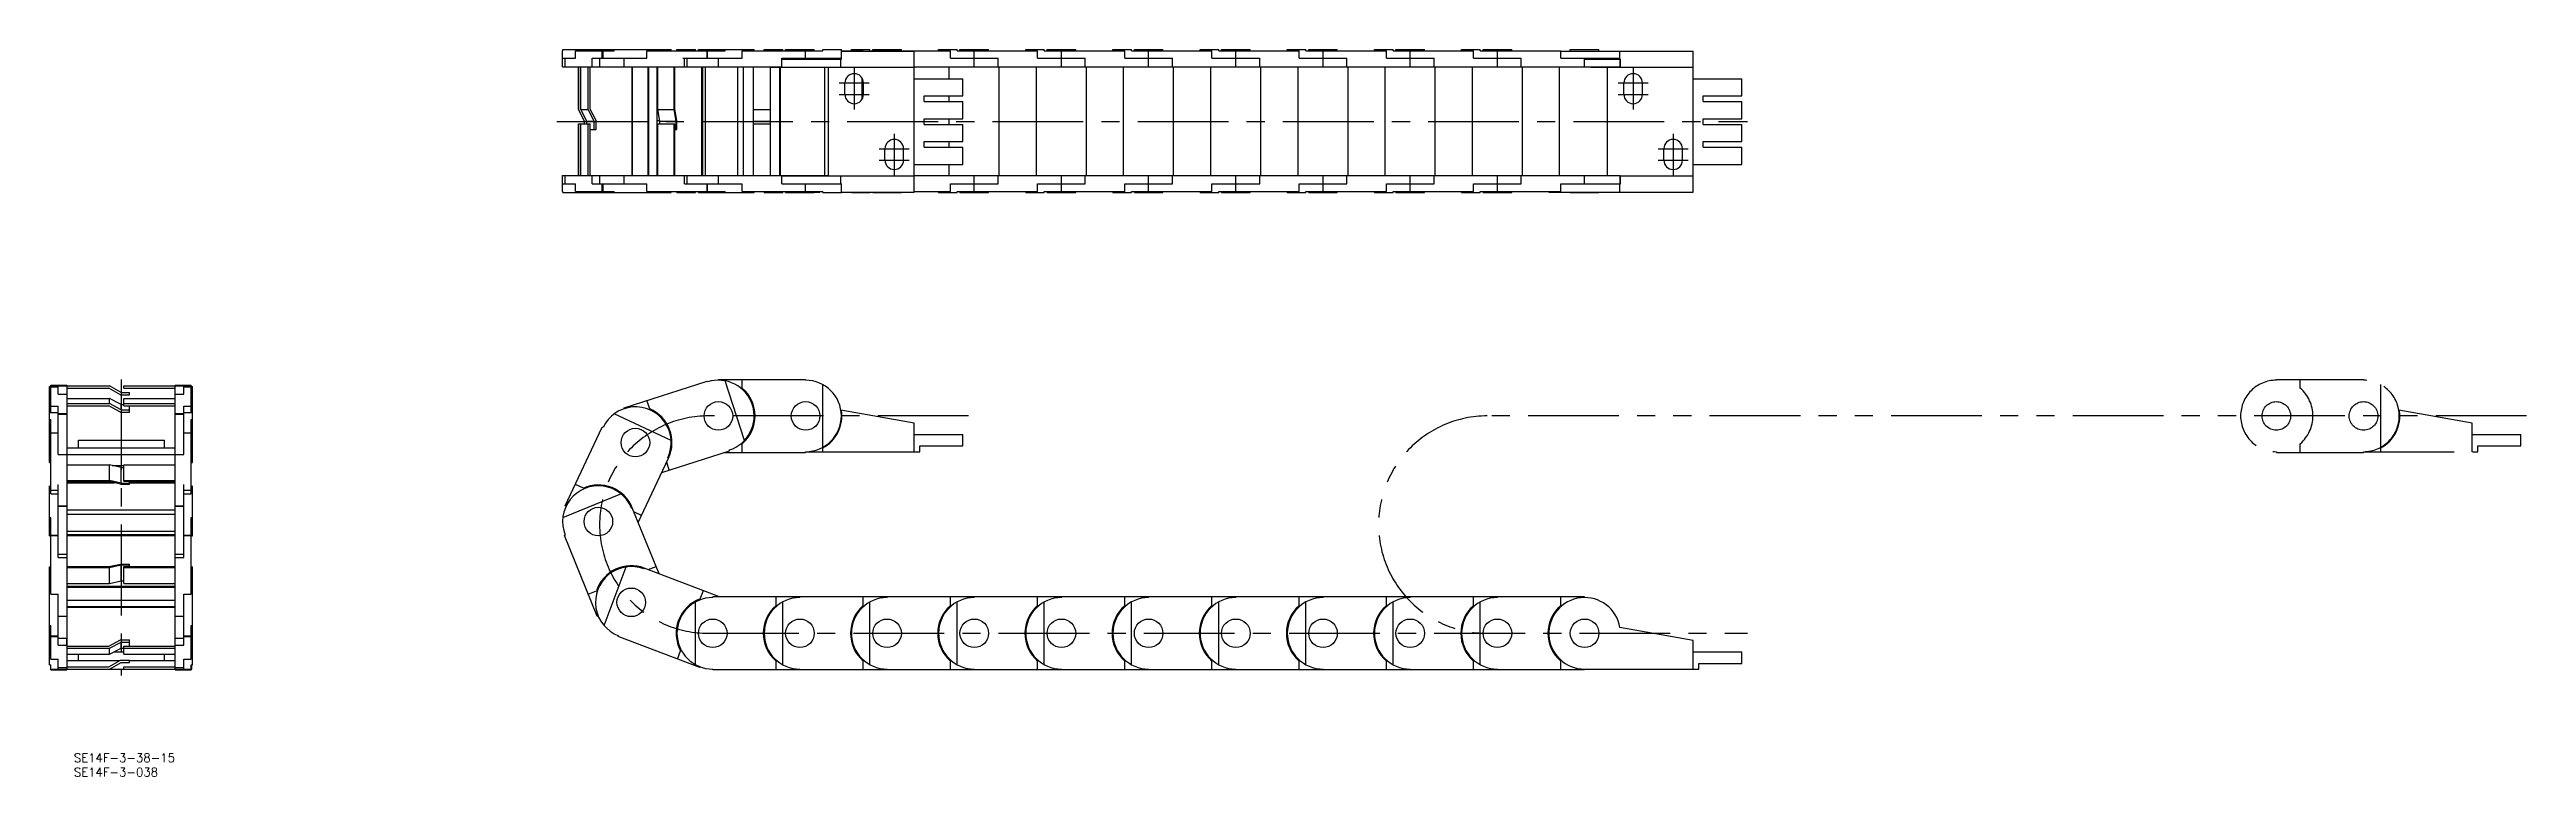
# Model space of a CAD drawing. Extents: x -25 to 842, y -35 to 219.
import ezdxf

# ---------------------------------------------------------------- set-up
doc = ezdxf.new("R2010")
doc.units = 0
doc.linetypes.add('CENTER', pattern=[50.8, 31.75, -6.35, 6.35, -6.35])
doc.linetypes.add('PHANTOM', pattern=[63.5, 31.75, -6.35, 6.35, -6.35, 6.35, -6.35])
doc.layers.get('0').update_dxf_attribs({"linetype": 'CONTINUOUS'})
doc.layers.add('CENTER', color=1, linetype='CENTER')
doc.styles.get("Standard").update_dxf_attribs({"font": 'txt.shx', "height": 3, "bigfont": 'bigfont.shx'})

msp = doc.modelspace()

# ---------------------------------------------------------------- linework, layer by layer
at = {"color": 7, "linetype": 'CONTINUOUS'}
for p, q in [((154.49, 215.9), (154.49, 218.51)), ((154.49, 212.91), (154.49, 218.51)), ((154.49, 218.51), (154.57, 218.51)), ((154.57, 218.51), (154.57, 218.91)), ((154.57, 218.91), (192.43, 218.91)), ((158.95, 215.91), (158.95, 218.51)), ((158.95, 218.51), (168.37, 218.51)), ((158.95, 218.51), (172.58, 218.51)), ((168.37, 215.91), (168.37, 218.51)), ((168.64, 215.91), (168.64, 218.51)), ((168.64, 218.51), (172.58, 218.51)), ((172.58, 218.51), (172.58, 218.91)), ((184, 215.91), (184, 218.51)), ((184, 218.51), (211.36, 218.51)), ((192.43, 218.51), (192.43, 218.91)), ((194.5, 218.51), (194.5, 218.91)), ((194.5, 218.91), (201, 218.91)), ((201, 218.51), (201, 218.91)), ((202, 218.51), (202, 218.91)), ((202, 218.91), (221.5, 218.91)), ((204, 218.51), (204, 218.91)), ((205.09, 215.91), (205.09, 218.51)), ((205.18, 215.91), (205.18, 218.51)), ((211.36, 218.51), (211.36, 218.91)), ((217.35, 215.91), (217.35, 218.51)), ((217.35, 218.51), (245.5, 218.51)), ((221.5, 218.51), (221.5, 218.91)), ((225, 218.51), (225, 218.91)), ((225, 218.91), (231.5, 218.91)), ((231.5, 218.51), (231.5, 218.91)), ((232.5, 218.51), (232.5, 218.91)), ((232.5, 218.91), (242.5, 218.91)), ((239.5, 215.91), (239.5, 218.51)), ((242.5, 218.51), (242.5, 218.91)), ((245.5, 218.51), (245.5, 218.91)), ((245.5, 218.91), (252, 218.91)), ((252, 215.9), (252, 218.91)), ((252, 218.51), (259.65, 218.51)), ((252, 218.38), (277.5, 218.38)), ((252.04, 215.56), (252.04, 218.38)), ((255.5, 218.51), (255.5, 218.91)), ((255.5, 218.91), (262, 218.91)), ((259.65, 218.38), (259.65, 218.51)), ((262, 218.51), (262, 218.91)), ((262, 218.51), (290.15, 218.51)), ((263, 218.51), (263, 218.91)), ((263, 218.91), (273, 218.91)), ((268, 218.38), (268, 218.51)), ((273, 218.51), (273, 218.91)), ((277.5, 169.08), (277.5, 218.38)), ((286, 218.51), (286, 218.91)), ((286, 218.91), (292.5, 218.91)), ((290.15, 215.91), (290.15, 218.51)), ((292.5, 218.51), (292.5, 218.91)), ((292.5, 218.51), (320.65, 218.51)), ((293.5, 218.51), (293.5, 218.91)), ((293.5, 218.91), (303.5, 218.91)), ((298.5, 212.91), (298.5, 218.51)), ((303.5, 218.51), (303.5, 218.91)), ((316.5, 218.51), (316.5, 218.91)), ((316.5, 218.91), (323, 218.91)), ((320.65, 215.91), (320.65, 218.51)), ((323, 218.51), (323, 218.91)), ((323, 218.51), (351.15, 218.51)), ((324, 218.51), (324, 218.91)), ((324, 218.91), (334, 218.91)), ((329, 212.91), (329, 218.51)), ((334, 218.51), (334, 218.91)), ((347, 218.51), (347, 218.91)), ((347, 218.91), (353.5, 218.91)), ((351.15, 215.91), (351.15, 218.51)), ((353.5, 218.51), (353.5, 218.91)), ((353.5, 218.51), (381.65, 218.51)), ((354.5, 218.51), (354.5, 218.91)), ((354.5, 218.91), (364.5, 218.91)), ((359.5, 212.91), (359.5, 218.51)), ((364.5, 218.51), (364.5, 218.91)), ((377.5, 218.51), (377.5, 218.91)), ((377.5, 218.91), (384, 218.91)), ((381.65, 215.91), (381.65, 218.51)), ((384, 218.51), (384, 218.91)), ((384, 218.51), (412.15, 218.51)), ((385, 218.51), (385, 218.91)), ((385, 218.91), (395, 218.91)), ((390, 212.91), (390, 218.51)), ((395, 218.51), (395, 218.91)), ((408, 218.51), (408, 218.91)), ((408, 218.91), (414.5, 218.91)), ((412.15, 215.91), (412.15, 218.51)), ((414.5, 218.51), (414.5, 218.91)), ((414.5, 218.51), (442.65, 218.51)), ((415.5, 218.51), (415.5, 218.91)), ((415.5, 218.91), (425.5, 218.91)), ((420.5, 212.91), (420.5, 218.51)), ((425.5, 218.51), (425.5, 218.91)), ((438.5, 218.51), (438.5, 218.91)), ((438.5, 218.91), (445, 218.91)), ((442.65, 215.91), (442.65, 218.51)), ((445, 218.51), (445, 218.91)), ((445, 218.51), (473.15, 218.51)), ((446, 218.51), (446, 218.91)), ((446, 218.91), (456, 218.91)), ((451, 212.91), (451, 218.51)), ((456, 218.51), (456, 218.91)), ((469, 218.51), (469, 218.91)), ((469, 218.91), (475.5, 218.91)), ((473.15, 215.91), (473.15, 218.51)), ((475.5, 218.51), (475.5, 218.91)), ((475.5, 218.51), (503.65, 218.51)), ((476.5, 218.51), (476.5, 218.91)), ((476.5, 218.91), (486.5, 218.91)), ((481.5, 212.91), (481.5, 218.51)), ((486.5, 218.51), (486.5, 218.91)), ((503.65, 215.91), (503.65, 218.51)), ((503.65, 218.38), (550, 218.38)), ((507, 218.38), (507, 218.91)), ((507, 218.91), (517, 218.91)), ((517, 218.38), (517, 218.91)), ((524.33, 215.56), (524.33, 218.38)), ((550, 169.08), (550, 218.38)), ((154.49, 215.91), (158.95, 215.91)), ((154.49, 212.91), (231.15, 212.91)), ((155.4, 212.91), (155.4, 215.91)), ((160.03, 197.91), (160.03, 212.91)), ((160.77, 198.12), (160.77, 212.91)), ((160.88, 197.91), (160.88, 212.91)), ((163.43, 197.91), (163.43, 212.91)), ((164.16, 198.12), (164.16, 212.91)), ((164.82, 212.91), (164.82, 215.91)), ((164.82, 215.91), (184, 215.91)), ((167.46, 212.91), (167.46, 215.91)), ((176.05, 212.91), (176.05, 215.91)), ((178.81, 174.91), (178.81, 212.91)), ((178.94, 174.91), (178.94, 212.91)), ((178.94, 174.91), (178.94, 212.91)), ((184.37, 174.91), (184.37, 212.91)), ((184.69, 174.91), (184.69, 212.91)), ((187.55, 174.91), (187.55, 212.91)), ((187.8, 197.91), (187.8, 212.91)), ((193.52, 197.91), (193.52, 212.91)), ((193.76, 198.12), (193.76, 212.91)), ((196.5, 215.91), (217.35, 215.91)), ((197.14, 212.91), (197.14, 215.91)), ((198.09, 212.91), (198.09, 215.9)), ((203.21, 174.91), (203.21, 212.91)), ((203.52, 174.91), (203.52, 212.91)), ((203.74, 215.91), (203.74, 215.91)), ((203.74, 215.91), (203.74, 215.91)), ((204.49, 174.91), (204.49, 212.91)), ((208.72, 215.9), (208.72, 215.91)), ((208.72, 215.9), (209, 215.9)), ((209, 212.91), (209, 215.91)), ((215.75, 174.91), (215.75, 212.91)), ((217.75, 174.91), (217.75, 212.91)), ((221.25, 174.91), (221.25, 212.91)), ((227.25, 174.91), (227.25, 212.91)), ((227.25, 212.73), (277.5, 212.73)), ((230.5, 174.91), (230.5, 212.73)), ((230.75, 174.91), (230.75, 212.73)), ((231.15, 212.91), (231.15, 215.91)), ((231.15, 215.91), (243.05, 215.91)), ((231.15, 215.56), (252.04, 215.56)), ((234.5, 215.56), (234.5, 215.91)), ((243.05, 215.91), (243.05, 215.9)), ((243.05, 215.9), (252, 215.9)), ((244.5, 215.56), (244.5, 215.9)), ((245.5, 215.56), (245.5, 215.9)), ((246.25, 174.91), (246.25, 212.73)), ((247.5, 174.73), (247.5, 212.73)), ((251.83, 212.73), (251.83, 215.56)), ((259.25, 201.5), (259.25, 208.97)), ((277.5, 212.91), (524.5, 212.91)), ((277.5, 208.73), (294.5, 208.73)), ((289.75, 208.73), (289.75, 212.91)), ((290.15, 215.91), (306.85, 215.91)), ((294.5, 202.73), (294.5, 208.73)), ((306.85, 212.91), (306.85, 215.91)), ((307.25, 174.91), (307.25, 212.91)), ((320.25, 174.91), (320.25, 212.91)), ((320.65, 215.91), (337.35, 215.91)), ((337.35, 212.91), (337.35, 215.91)), ((337.75, 174.91), (337.75, 212.91)), ((350.75, 174.91), (350.75, 212.91)), ((351.15, 215.91), (367.85, 215.91)), ((367.85, 212.91), (367.85, 215.91)), ((368.25, 174.91), (368.25, 212.91)), ((381.25, 174.91), (381.25, 212.91)), ((381.65, 215.91), (398.35, 215.91)), ((398.35, 212.91), (398.35, 215.91)), ((398.75, 174.91), (398.75, 212.91)), ((411.75, 174.91), (411.75, 212.91)), ((412.15, 215.91), (428.85, 215.91)), ((428.85, 212.91), (428.85, 215.91)), ((429.25, 174.91), (429.25, 212.91)), ((442.25, 174.91), (442.25, 212.91)), ((442.65, 215.91), (459.35, 215.91)), ((459.35, 212.91), (459.35, 215.91)), ((459.75, 174.91), (459.75, 212.91)), ((472.75, 174.91), (472.75, 212.91)), ((473.15, 215.91), (489.85, 215.91)), ((489.85, 212.91), (489.85, 215.91)), ((490.25, 174.91), (490.25, 212.91)), ((503.25, 174.91), (503.25, 212.91)), ((503.65, 215.91), (524.5, 215.91)), ((512, 212.91), (512, 215.91)), ((512, 215.56), (524.54, 215.56)), ((514.24, 212.73), (514.24, 212.91)), ((514.24, 212.73), (550, 212.73)), ((520, 174.91), (520, 212.73)), ((524.5, 212.91), (524.5, 215.56)), ((524.54, 212.73), (524.54, 215.56)), ((550, 208.73), (567, 208.73)), ((567, 202.73), (567, 208.73)), ((253.25, 203.23), (253.25, 207.23)), ((259.75, 203.23), (259.75, 207.23)), ((281, 200.73), (281, 202.73)), ((281, 202.73), (294.5, 202.73)), ((281, 200.73), (294.5, 200.73)), ((289.75, 200.73), (289.75, 202.73)), ((294.5, 194.73), (294.5, 200.73)), ((525.75, 203.23), (525.75, 207.23)), ((532.25, 203.23), (532.25, 207.23)), ((553.5, 200.73), (553.5, 202.73)), ((553.5, 202.73), (567, 202.73)), ((553.5, 200.73), (567, 200.73)), ((567, 194.73), (567, 200.73)), ((162.17, 193.91), (160.03, 197.91)), ((160.03, 174.91), (160.03, 192.91)), ((160.03, 192.91), (164.16, 192.91)), ((160.77, 198.12), (160.88, 198.12)), ((160.88, 197.91), (160.77, 198.12)), ((160.77, 174.91), (160.77, 192.91)), ((160.88, 197.91), (163.43, 197.91)), ((162.97, 193.91), (160.88, 197.91)), ((160.88, 174.91), (160.88, 192.91)), ((162.17, 192.91), (162.17, 193.91)), ((162.91, 192.91), (162.91, 194.03)), ((162.97, 192.91), (162.97, 193.91)), ((162.97, 193.91), (165.52, 193.91)), ((165.52, 193.91), (163.43, 197.91)), ((163.43, 174.91), (163.43, 192.91)), ((166.25, 194.12), (164.16, 198.12)), ((164.16, 174.91), (164.16, 192.91)), ((164.16, 190.91), (166.25, 190.91)), ((165.17, 190.91), (165.17, 190.91)), ((165.17, 190.91), (165.17, 190.91)), ((165.52, 190.91), (165.52, 193.91)), ((166.25, 190.91), (166.25, 194.12)), ((187.55, 198.12), (187.8, 198.12)), ((187.55, 194.12), (188.47, 194.12)), ((187.55, 194.12), (188.47, 194.12)), ((187.55, 190.91), (187.8, 190.91)), ((187.8, 197.91), (193.52, 197.91)), ((188.51, 193.91), (187.8, 197.91)), ((187.8, 174.91), (187.8, 192.91)), ((187.8, 192.91), (193.76, 192.91)), ((188.51, 192.91), (188.51, 193.91)), ((188.51, 193.91), (194.22, 193.91)), ((194.22, 193.91), (193.52, 197.91)), ((193.52, 174.91), (193.52, 192.91)), ((194.47, 194.12), (193.76, 198.12)), ((193.76, 174.91), (193.76, 192.91)), ((193.76, 190.91), (194.47, 190.91)), ((194.22, 190.91), (194.22, 193.91)), ((194.47, 190.91), (194.47, 194.12)), ((221.25, 197.91), (227.25, 197.91)), ((221.25, 193.91), (227.25, 193.91)), ((221.25, 192.91), (227.25, 192.91)), ((281, 192.73), (281, 194.73)), ((281, 194.73), (294.5, 194.73)), ((281, 192.73), (294.5, 192.73)), ((289.75, 192.73), (289.75, 194.73)), ((294.5, 186.73), (294.5, 192.73)), ((553.5, 192.73), (553.5, 194.73)), ((553.5, 194.73), (567, 194.73)), ((553.5, 192.73), (567, 192.73)), ((567, 186.73), (567, 192.73)), ((267.25, 180.23), (267.25, 184.23)), ((273.75, 180.23), (273.75, 184.23)), ((281, 184.73), (281, 186.73)), ((281, 186.73), (294.5, 186.73)), ((281, 184.73), (294.5, 184.73)), ((289.75, 184.73), (289.75, 186.73)), ((294.5, 178.73), (294.5, 184.73)), ((539.75, 180.23), (539.75, 184.23)), ((546.25, 180.23), (546.25, 184.23)), ((553.5, 184.73), (553.5, 186.73)), ((553.5, 186.73), (567, 186.73)), ((553.5, 184.73), (567, 184.73)), ((567, 178.73), (567, 184.73)), ((154.49, 169.31), (154.49, 174.91)), ((154.49, 174.91), (247.5, 174.91)), ((155.4, 171.91), (155.4, 174.91)), ((164.82, 171.91), (164.82, 174.91)), ((167.46, 171.91), (167.46, 174.91)), ((176.05, 171.91), (176.05, 174.91)), ((197.14, 171.91), (197.14, 174.91)), ((198.09, 171.91), (198.09, 174.91)), ((209, 171.91), (209, 174.91)), ((231.15, 171.91), (231.15, 174.91)), ((231.15, 174.73), (277.5, 174.73)), ((237.5, 174.73), (237.5, 174.91)), ((245.85, 174.73), (245.85, 174.91)), ((251.83, 171.91), (251.83, 174.73)), ((277.5, 178.73), (294.5, 178.73)), ((277.5, 174.91), (524.5, 174.91)), ((289.75, 174.91), (289.75, 178.73)), ((298.5, 169.31), (298.5, 174.91)), ((306.85, 171.91), (306.85, 174.91)), ((329, 169.31), (329, 174.91)), ((337.35, 171.91), (337.35, 174.91)), ((359.5, 169.31), (359.5, 174.91)), ((367.85, 171.91), (367.85, 174.91)), ((390, 169.31), (390, 174.91)), ((398.35, 171.91), (398.35, 174.91)), ((420.5, 169.31), (420.5, 174.91)), ((428.85, 171.91), (428.85, 174.91)), ((451, 169.31), (451, 174.91)), ((459.35, 171.91), (459.35, 174.91)), ((481.5, 169.31), (481.5, 174.91)), ((489.85, 171.91), (489.85, 174.91)), ((512, 171.91), (512, 174.91)), ((524.5, 171.91), (524.5, 174.91)), ((524.5, 174.73), (550, 174.73)), ((524.54, 171.91), (524.54, 174.73)), ((550, 178.73), (567, 178.73)), ((154.49, 171.91), (158.95, 171.91)), ((154.49, 169.31), (154.57, 169.31)), ((154.57, 168.91), (154.57, 169.31)), ((154.57, 168.91), (192.43, 168.91)), ((158.95, 169.31), (158.95, 171.91)), ((158.95, 169.31), (172.58, 169.31)), ((164.82, 171.91), (184, 171.91)), ((168.37, 169.31), (168.37, 171.91)), ((168.64, 169.31), (168.64, 171.91)), ((172.58, 168.91), (172.58, 169.31)), ((174.96, 168.91), (184.72, 168.91)), ((184, 169.31), (184, 171.91)), ((184, 169.31), (211.36, 169.31)), ((192.43, 168.91), (192.43, 169.31)), ((194.5, 168.91), (194.5, 169.31)), ((194.5, 168.91), (201, 168.91)), ((197.14, 171.91), (217.35, 171.91)), ((201, 168.91), (201, 169.31)), ((202, 168.91), (202, 169.31)), ((202, 168.91), (221.5, 168.91)), ((204, 168.91), (204, 169.31)), ((205.09, 169.31), (205.09, 171.91)), ((205.18, 169.31), (205.18, 171.91)), ((208.72, 171.91), (208.72, 171.91)), ((208.72, 171.91), (209, 171.91)), ((211.36, 168.91), (211.36, 169.31)), ((217.35, 169.31), (217.35, 171.91)), ((217.35, 169.31), (245.5, 169.31)), ((221.5, 168.91), (221.5, 169.31)), ((225, 168.91), (225, 169.31)), ((225, 168.91), (231.5, 168.91)), ((231.15, 171.91), (252.04, 171.91)), ((231.5, 168.91), (231.5, 169.31)), ((232.5, 168.91), (232.5, 169.31)), ((232.5, 168.91), (242.5, 168.91)), ((234.5, 169.08), (234.5, 169.31)), ((234.5, 169.08), (244.5, 169.08)), ((239.5, 169.31), (239.5, 171.91)), ((242.5, 168.91), (242.5, 169.08)), ((244.5, 169.08), (244.5, 169.31)), ((245.5, 168.91), (245.5, 169.31)), ((245.5, 168.91), (252, 168.91)), ((252, 168.91), (252, 171.91)), ((252, 169.08), (277.5, 169.08)), ((252.04, 169.08), (252.04, 171.91)), ((255.5, 168.91), (255.5, 169.08)), ((255.5, 168.91), (262, 168.91)), ((262, 168.91), (262, 169.08)), ((263, 168.91), (263, 169.08)), ((263, 168.91), (273, 168.91)), ((273, 168.91), (273, 169.08)), ((277.5, 169.31), (290.15, 169.31)), ((286, 168.91), (286, 169.31)), ((286, 168.91), (292.5, 168.91)), ((290.15, 169.31), (290.15, 171.91)), ((290.15, 171.91), (306.85, 171.91)), ((292.5, 168.91), (292.5, 169.31)), ((292.5, 169.31), (320.65, 169.31)), ((293.5, 168.91), (293.5, 169.31)), ((293.5, 168.91), (303.5, 168.91)), ((303.5, 168.91), (303.5, 169.31)), ((316.5, 168.91), (316.5, 169.31)), ((316.5, 168.91), (323, 168.91)), ((320.65, 169.31), (320.65, 171.91)), ((320.65, 171.91), (337.35, 171.91)), ((323, 168.91), (323, 169.31)), ((323, 169.31), (351.15, 169.31)), ((324, 168.91), (324, 169.31)), ((324, 168.91), (334, 168.91)), ((334, 168.91), (334, 169.31)), ((347, 168.91), (347, 169.31)), ((347, 168.91), (353.5, 168.91)), ((351.15, 169.31), (351.15, 171.91)), ((351.15, 171.91), (367.85, 171.91)), ((353.5, 168.91), (353.5, 169.31)), ((353.5, 169.31), (381.65, 169.31)), ((354.5, 168.91), (354.5, 169.31)), ((354.5, 168.91), (364.5, 168.91)), ((364.5, 168.91), (364.5, 169.31)), ((377.5, 168.91), (377.5, 169.31)), ((377.5, 168.91), (384, 168.91)), ((381.65, 169.31), (381.65, 171.91)), ((381.65, 171.91), (398.35, 171.91)), ((384, 168.91), (384, 169.31)), ((384, 169.31), (412.15, 169.31)), ((385, 168.91), (385, 169.31)), ((385, 168.91), (395, 168.91)), ((395, 168.91), (395, 169.31)), ((408, 168.91), (408, 169.31)), ((408, 168.91), (414.5, 168.91)), ((412.15, 169.31), (412.15, 171.91)), ((412.15, 171.91), (428.85, 171.91)), ((414.5, 168.91), (414.5, 169.31)), ((414.5, 169.31), (442.65, 169.31)), ((415.5, 168.91), (415.5, 169.31)), ((415.5, 168.91), (425.5, 168.91)), ((425.5, 168.91), (425.5, 169.31)), ((438.5, 168.91), (438.5, 169.31)), ((438.5, 168.91), (445, 168.91)), ((442.65, 169.31), (442.65, 171.91)), ((442.65, 171.91), (459.35, 171.91)), ((445, 168.91), (445, 169.31)), ((445, 169.31), (473.15, 169.31)), ((446, 168.91), (446, 169.31)), ((446, 168.91), (456, 168.91)), ((456, 168.91), (456, 169.31)), ((469, 168.91), (469, 169.31)), ((469, 168.91), (475.5, 168.91)), ((473.15, 169.31), (473.15, 171.91)), ((473.15, 171.91), (489.85, 171.91)), ((475.5, 168.91), (475.5, 169.31)), ((475.5, 169.31), (503.65, 169.31)), ((476.5, 168.91), (476.5, 169.31)), ((476.5, 168.91), (486.5, 168.91)), ((486.5, 168.91), (486.5, 169.31)), ((499.5, 169.08), (499.5, 169.31)), ((499.5, 169.08), (550, 169.08)), ((503.65, 169.31), (503.65, 171.91)), ((503.65, 171.91), (524.54, 171.91)), ((507, 168.91), (507, 169.08)), ((507, 168.91), (517, 168.91)), ((517, 168.91), (517, 169.08)), ((524.33, 169.08), (524.33, 171.91)), ((-25, 74.48), (-25, 101.07)), ((-25, 101.07), (-24.6, 101.07)), ((-24.6, 91.98), (-24.6, 101.6)), ((-24.6, 101.6), (-19, 101.6)), ((-24.6, 101.3), (-4, 101.3)), ((-24.6, 100.99), (-22, 100.99)), ((-22, 98.44), (-22, 101.6)), ((-22, 98.44), (-19, 98.44)), ((-19, 101.6), (-19, 2)), ((-19, 100.5), (-4.21, 100.5)), ((-19, 96.96), (-4, 96.96)), ((-18.83, 96.96), (-18.83, 100.5)), ((-0.21, 98.19), (-4.21, 100.5)), ((0, 98.99), (-4, 101.3)), ((-4, 95.13), (-4, 96.96)), ((-4, 95.13), (-4, 96.96)), ((0, 94.76), (-4, 96.96)), ((-0.21, 98.19), (3, 98.19)), ((0, 98.99), (3, 98.99)), ((1, 100.5), (1, 101.3)), ((1, 101.3), (24.6, 101.3)), ((1, 100.5), (19, 100.5)), ((1, 94.37), (1, 96.96)), ((1, 96.96), (19, 96.96)), ((3, 98.19), (3, 98.99)), ((19, 2), (19, 101.6)), ((19, 101.6), (24.6, 101.6)), ((19, 98.44), (22, 98.44)), ((22, 98.44), (22, 101.6)), ((22, 100.99), (24.6, 100.99)), ((24.6, 91.98), (24.6, 101.6)), ((24.6, 101.07), (25, 101.07)), ((25, 74.48), (25, 101.07)), ((176.05, 93.67), (205.09, 102.99)), ((184.95, 93.27), (184, 96.22)), ((205.18, 102.7), (205.09, 102.99)), ((209, 103.6), (239.5, 103.6)), ((209, 103.3), (209, 103.6)), ((218.06, 82.19), (211.36, 103.07)), ((217.35, 100.5), (217.35, 103.6)), ((239.5, 103.3), (239.5, 103.6)), ((245.5, 79.83), (245.5, 101.77)), ((-25, 93.8), (-24.6, 93.8)), ((-25, 91.98), (-22, 91.98)), ((-25, 89.58), (-24.6, 89.58)), ((-24.6, 94.22), (-22, 94.22)), ((-24.6, 63.56), (-24.6, 89.58)), ((-22, 77.37), (-22, 94.22)), ((-22, 91.67), (-19, 91.67)), ((-22, 91.39), (-19, 91.39)), ((-19, 95.13), (-4, 95.13)), ((-19, 94.37), (-4.21, 94.37)), ((-18.83, 79.7), (-18.83, 94.37)), ((-0.21, 92.17), (-4.21, 94.37)), ((0, 92.93), (-4, 95.13)), ((-0.21, 92.17), (3, 92.17)), ((0, 92.93), (0, 94.76)), ((0, 94.76), (1, 94.76)), ((0, 92.93), (3, 92.93)), ((1, 95.13), (19, 95.13)), ((1, 94.37), (19, 94.37)), ((3, 92.17), (3, 94.37)), ((19, 91.67), (22, 91.67)), ((19, 91.39), (22, 91.39)), ((22, 77.37), (22, 94.22)), ((22, 94.22), (24.6, 94.22)), ((22, 91.98), (25, 91.98)), ((24.6, 93.8), (25, 93.8)), ((24.6, 63.56), (24.6, 89.58)), ((24.6, 89.58), (25, 89.58)), ((155.4, 59.32), (168.37, 86.93)), ((168.64, 86.8), (168.37, 86.93)), ((192.43, 82.25), (172.58, 91.58)), ((176.14, 93.39), (176.05, 93.67)), ((277.5, 88.3), (251.83, 92.83)), ((277.5, 78.3), (277.5, 88.3)), ((-25, 84.48), (-24.6, 84.48)), ((-24.6, 84.93), (-22, 84.93)), ((-19, 79.7), (19, 79.7)), ((-14.83, 79.7), (-14.83, 82.3)), ((-14.83, 82.3), (15.17, 82.3)), ((15.17, 79.7), (15.17, 82.3)), ((22, 84.93), (24.6, 84.93)), ((24.6, 84.48), (25, 84.48)), ((189.17, 71), (212.91, 78.61)), ((211, 78), (239.5, 78)), ((212.91, 78.61), (212.82, 78.9)), ((217.35, 78), (217.35, 81.1)), ((239.5, 78.3), (279.5, 78.3)), ((239.5, 78), (239.5, 78.3)), ((245.5, 78.3), (245.5, 79.61)), ((277.5, 84.3), (294.5, 84.3)), ((279.5, 80.3), (294.5, 80.3)), ((279.5, 78.3), (279.5, 80.3)), ((294.5, 80.3), (294.5, 84.3)), ((-25, 74.48), (-24.6, 74.48)), ((-22, 77.37), (22, 77.37)), ((-19, 73.71), (-4, 73.71)), ((-4, 68.28), (-4, 73.71)), ((0, 72.73), (-4, 73.71)), ((-3.1, 73.49), (1, 73.49)), ((0, 67.3), (0, 72.73)), ((0, 72.73), (1, 72.73)), ((1, 68.28), (1, 73.71)), ((1, 73.71), (19, 73.71)), ((24.6, 74.48), (25, 74.48)), ((180.96, 53.51), (191.54, 76.04)), ((191.82, 71.85), (190.91, 74.69)), ((191.54, 76.04), (191.27, 76.17)), ((-25, 48.88), (-25, 66.38)), ((-25, 64.38), (-24.6, 64.38)), ((-24.6, 64.88), (-22, 64.88)), ((-24.6, 63.56), (-22, 63.56)), ((-22, 41.32), (-22, 66.88)), ((-19, 68.28), (-4, 68.28)), ((-19, 67.94), (-4.21, 67.94)), ((-19, 67.59), (-2.79, 67.59)), ((-19, 67.47), (-2.28, 67.47)), ((-0.21, 66.96), (-4.21, 67.94)), ((0, 67.3), (-4, 68.28)), ((-0.21, 66.96), (3, 66.96)), ((0, 67.3), (3, 67.3)), ((1, 67.94), (1, 68.28)), ((1, 67.94), (1, 68.28)), ((1, 68.28), (19, 68.28)), ((1, 67.94), (19, 67.94)), ((3, 66.96), (3, 67.94)), ((3, 67.59), (19, 67.59)), ((3, 67.47), (19, 67.47)), ((22, 41.32), (22, 66.88)), ((22, 64.88), (24.6, 64.88)), ((22, 63.56), (24.6, 63.56)), ((24.6, 64.38), (25, 64.38)), ((25, 48.88), (25, 66.38)), ((154.57, 55.3), (174.88, 63.57)), ((161.76, 65.56), (158.95, 66.88)), ((-25, 55.3), (-24.6, 55.3)), ((-24.6, 28.54), (-24.6, 55.3)), ((-22, 59.32), (-19, 59.32)), ((-22, 59.2), (-19, 59.2)), ((-22, 52.65), (-21.99, 52.65)), ((-21.99, 52.65), (-21.99, 59.19)), ((-19, 57.93), (19, 57.93)), ((-19, 56.48), (19, 56.48)), ((19, 59.32), (22, 59.32)), ((19, 59.2), (22, 59.2)), ((24.6, 28.54), (24.6, 55.3)), ((24.6, 55.3), (25, 55.3)), ((155.67, 59.2), (155.4, 59.32)), ((178.56, 58.59), (178.84, 58.71)), ((188.24, 35.62), (178.84, 58.71)), ((182.12, 55.99), (179.43, 57.26)), ((-25, 48.88), (-24.6, 48.88)), ((-24.6, 49.17), (-22, 49.17)), ((-24.6, 28.54), (-24.6, 49.05)), ((-24.6, 49.05), (-22, 49.05)), ((-19, 50.49), (19, 50.49)), ((-19, 49.3), (19, 49.3)), ((-19, 48.97), (19, 48.97)), ((22, 49.17), (24.6, 49.17)), ((22, 49.05), (24.6, 49.05)), ((24.6, 48.88), (25, 48.88)), ((155.13, 49.05), (155.41, 49.17)), ((166.63, 20.8), (155.13, 49.05)), ((-25, 3.83), (-25, 38.01)), ((-25, 38.01), (-24.6, 38.01)), ((-22, 41.32), (-19, 41.32)), ((-21.99, 42.49), (-19, 42.49)), ((-19, 38.12), (-4.21, 38.12)), ((-19, 37.82), (-4, 37.82)), ((-4.21, 38.12), (-0.21, 38.99)), ((-4, 37.82), (0, 38.69)), ((-4, 32.26), (-4, 37.82)), ((-0.21, 38.99), (3, 38.99)), ((0, 33.13), (0, 38.69)), ((0, 38.69), (3, 38.69)), ((1, 32.26), (1, 38.12)), ((1, 38.12), (19, 38.12)), ((1, 37.82), (19, 37.82)), ((3, 38.12), (3, 38.99)), ((19, 42.49), (21.99, 42.49)), ((19, 41.32), (22, 41.32)), ((24.6, 38.01), (25, 38.01)), ((25, 3.83), (25, 38.01)), ((168.98, 17.51), (176.77, 38.01)), ((182.93, 37.32), (183.03, 37.6)), ((209.35, 27.6), (183.03, 37.6)), ((184.43, 37.07), (187.19, 38.19)), ((-24.6, 28.54), (-22, 28.54)), ((-22, 10.7), (-22, 28.54)), ((-19, 32.26), (-4, 32.26)), ((-19, 31.26), (19, 31.26)), ((-19, 30.94), (19, 30.94)), ((-19, 26.41), (19, 26.41)), ((-4, 32.26), (0, 33.13)), ((0, 33.13), (1, 33.13)), ((1, 32.26), (19, 32.26)), ((22, 10.7), (22, 28.54)), ((22, 28.54), (24.6, 28.54)), ((163.48, 28.54), (166.35, 29.71)), ((202.64, 26.83), (203.74, 29.73)), ((512, 27.6), (207, 27.6)), ((207, 27.3), (207, 27.6)), ((229.15, 24.5), (229.15, 27.6)), ((237.5, 27.3), (237.5, 27.6)), ((259.65, 24.5), (259.65, 27.6)), ((268, 27.3), (268, 27.6)), ((290.15, 24.5), (290.15, 27.6)), ((298.5, 27.3), (298.5, 27.6)), ((320.65, 24.5), (320.65, 27.6)), ((329, 27.3), (329, 27.6)), ((351.15, 24.5), (351.15, 27.6)), ((359.5, 27.3), (359.5, 27.6)), ((381.65, 24.5), (381.65, 27.6)), ((390, 27.3), (390, 27.6)), ((412.15, 24.5), (412.15, 27.6)), ((420.5, 27.3), (420.5, 27.6)), ((442.65, 24.5), (442.65, 27.6)), ((451, 27.3), (451, 27.6)), ((473.15, 24.5), (473.15, 27.6)), ((481.5, 27.3), (481.5, 27.6)), ((503.65, 24.5), (503.65, 27.6)), ((512, 27.3), (512, 27.6)), ((-25, 17.51), (-24.6, 17.51)), ((-24.6, 5.8), (-24.6, 17.51)), ((-22, 20.8), (-19, 20.8)), ((-19, 24.14), (19, 24.14)), ((-19, 23.9), (19, 23.9)), ((19, 20.8), (22, 20.8)), ((24.6, 5.8), (24.6, 17.51)), ((24.6, 17.51), (25, 17.51)), ((166.63, 20.8), (166.91, 20.92)), ((201, 3.83), (201, 25.77)), ((231.5, 3.83), (231.5, 25.77)), ((262, 3.83), (262, 25.77)), ((292.5, 3.83), (292.5, 25.77)), ((323, 3.83), (323, 25.77)), ((353.5, 3.83), (353.5, 25.77)), ((384, 3.83), (384, 25.77)), ((414.5, 3.83), (414.5, 25.77)), ((445, 3.83), (445, 25.77)), ((475.5, 3.83), (475.5, 25.77)), ((-24.6, 13.95), (-22, 13.95)), ((-24.6, 5.8), (-24.6, 13.67)), ((-24.6, 13.67), (-22, 13.67)), ((-22, 13.13), (-19, 13.13)), ((-22, 10.7), (-19, 10.7)), ((-19, 16.79), (-18.83, 16.79)), ((-19, 10.7), (-19, 13.13)), ((-19, 10.34), (-4.21, 10.34)), ((-19, 9.6), (-4, 9.6)), ((-18.83, 10.34), (-18.83, 16.79)), ((-4.21, 10.34), (-0.21, 12.5)), ((-4, 9.6), (0, 11.75)), ((-4, 7.46), (0, 9.62)), ((-4, 7.46), (-4, 9.6)), ((-0.21, 12.5), (3, 12.5)), ((0, 9.62), (0, 11.75)), ((0, 11.75), (3, 11.75)), ((0, 9.62), (1, 9.62)), ((1, 7.46), (1, 10.34)), ((1, 10.34), (19, 10.34)), ((1, 9.6), (19, 9.6)), ((3, 10.34), (3, 12.5)), ((19, 13.13), (22, 13.13)), ((19, 10.7), (22, 10.7)), ((22, 13.95), (24.6, 13.95)), ((22, 13.67), (24.6, 13.67)), ((173.94, 13.67), (174.05, 13.95)), ((202.45, 2.83), (173.94, 13.67)), ((194.65, 5.8), (195.75, 8.7)), ((550, 12.3), (524.33, 16.83)), ((550, 2.3), (550, 12.3)), ((-25, 3.83), (-24.6, 3.83)), ((-24.6, 5.8), (-22, 5.8)), ((-24.6, 2), (-24.6, 3.83)), ((-24.6, 2.3), (24.82, 2.3)), ((-24.6, 2), (-19, 2)), ((-22, 2), (-22, 5.8)), ((-22, 2.83), (-19, 2.83)), ((-19, 7.46), (-4, 7.46)), ((-19, 3.1), (-4.21, 3.1)), ((-18.83, 3.1), (-18.83, 7.46)), ((-18.83, 5.3), (-0.4, 5.3)), ((-14.83, 5.3), (-14.83, 7.47)), ((-4.21, 3.1), (-0.21, 5.41)), ((-4, 2.3), (0, 4.61)), ((-2.45, 8.3), (1, 8.3)), ((-0.21, 5.41), (3, 5.41)), ((0, 4.61), (3, 4.61)), ((1, 7.46), (19, 7.46)), ((1, 2.3), (1, 3.1)), ((1, 3.1), (19, 3.1)), ((3, 4.61), (3, 5.41)), ((3, 5.3), (19, 5.3)), ((15.17, 5.3), (15.17, 7.47)), ((19, 2.83), (22, 2.83)), ((19, 2), (24.6, 2)), ((22, 2), (22, 5.8)), ((22, 5.8), (24.6, 5.8)), ((24.6, 2), (24.6, 3.83)), ((24.6, 3.83), (25, 3.83)), ((24.82, 2.3), (24.82, 3.83)), ((202.45, 2.83), (202.56, 3.11)), ((207, 2), (207, 2.3)), ((512, 2), (207, 2)), ((229.15, 2), (229.15, 5.1)), ((237.5, 2), (237.5, 2.3)), ((259.65, 2), (259.65, 5.1)), ((268, 2), (268, 2.3)), ((290.15, 2), (290.15, 5.1)), ((298.5, 2), (298.5, 2.3)), ((320.65, 2), (320.65, 5.1)), ((329, 2), (329, 2.3)), ((351.15, 2), (351.15, 5.1)), ((359.5, 2), (359.5, 2.3)), ((381.65, 2), (381.65, 5.1)), ((390, 2), (390, 2.3)), ((412.15, 2), (412.15, 5.1)), ((420.5, 2), (420.5, 2.3)), ((442.65, 2), (442.65, 5.1)), ((451, 2), (451, 2.3)), ((473.15, 2), (473.15, 5.1)), ((481.5, 2), (481.5, 2.3)), ((503.65, 2), (503.65, 5.1)), ((512, 2.3), (552, 2.3)), ((512, 2), (512, 2.3)), ((550, 8.3), (567, 8.3)), ((552, 4.3), (567, 4.3)), ((552, 2.3), (552, 4.3)), ((567, 4.3), (567, 8.3))]:
    msp.add_line(p, q, dxfattribs=at)
at = {"color": 3, "linetype": 'PHANTOM'}
for p, q in [((754, 103.6), (784.5, 103.6)), ((754, 103.3), (754, 103.6)), ((762.35, 100.5), (762.35, 103.6)), ((784.5, 103.3), (784.5, 103.6)), ((790.5, 79.83), (790.5, 101.77)), ((841.5, 90.8), (477.93, 90.8)), ((822.5, 88.3), (796.83, 92.83)), ((822.5, 78.3), (822.5, 88.3)), ((754, 78.3), (754, 78)), ((754, 78), (784.5, 78)), ((762.35, 78), (762.35, 81.1)), ((784.5, 78.3), (824.5, 78.3)), ((784.5, 78), (784.5, 78.3)), ((790.5, 78.3), (790.5, 79.61)), ((822.5, 84.3), (839.5, 84.3)), ((824.5, 80.3), (839.5, 80.3)), ((824.5, 78.3), (824.5, 80.3)), ((839.5, 80.3), (839.5, 84.3))]:
    msp.add_line(p, q, dxfattribs=at)
at = {"color": 7, "linetype": 'CONTINUOUS'}
for centre in [(209, 90.8), (239.5, 90.8), (179.96, 81.48), (166.99, 53.88), (178.49, 25.63), (207, 14.8), (237.5, 14.8), (268, 14.8), (298.5, 14.8), (329, 14.8), (359.5, 14.8), (390, 14.8), (420.5, 14.8), (451, 14.8), (481.5, 14.8), (512, 14.8)]:
    msp.add_circle(centre, 5, dxfattribs=at)
at = {"color": 3, "linetype": 'PHANTOM'}
for centre in [(754, 90.8), (784.5, 90.8)]:
    msp.add_circle(centre, 5, dxfattribs=at)
at = {"color": 7, "linetype": 'CONTINUOUS'}
for centre, radius, start, end in [((256.5, 207.23), 3.25, 0.00045, 179.99955), ((529, 207.23), 3.25, 0.00045, 179.99955), ((256.5, 203.23), 3.25, 180.00045, 359.99955), ((529, 203.23), 3.25, 180.00045, 359.99955), ((270.5, 184.23), 3.25, 0.00045, 179.99955), ((543, 184.23), 3.25, 0.00045, 179.99955), ((270.5, 180.23), 3.25, 180.00045, 359.99955), ((543, 180.23), 3.25, 180.00045, 359.99955), ((209, 90.8), 12.5, 287.78519, 107.78519), ((209, 90.8), 12.8, 310.71857, 49.28142), ((239.5, 90.8), 12.5, 270, 90), ((179.96, 81.48), 12.5, 334.83211, 154.83212), ((179.96, 81.48), 12.8, 334.8321, 67.06673), ((239.5, 90.8), 12.7, 298.19287, 9.00906), ((166.99, 53.88), 12.5, 22.15304, 202.15306), ((166.99, 53.88), 12.8, 21.95252, 114.11357), ((178.49, 25.63), 12.5, 69.19987, 249.19993), ((178.49, 25.63), 12.8, 69.17681, 161.43448), ((207, 14.8), 12.8, 109.91851, 208.48132), ((207, 14.8), 12.5, 90, 270), ((237.5, 14.8), 12.5, 90, 270), ((268, 14.8), 12.5, 90, 270), ((298.5, 14.8), 12.5, 90, 270), ((329, 14.8), 12.5, 90, 270), ((359.5, 14.8), 12.5, 90, 270), ((390, 14.8), 12.5, 90, 270), ((420.5, 14.8), 12.5, 90, 270), ((451, 14.8), 12.5, 90, 270), ((481.5, 14.8), 12.5, 90, 270), ((512, 14.8), 12.5, 9.32518, 270), ((237.5, 14.8), 12.8, 130.71855, 229.28143), ((268, 14.8), 12.8, 130.71855, 229.28143), ((298.5, 14.8), 12.8, 130.71855, 229.28143), ((329, 14.8), 12.8, 130.71855, 229.28143), ((359.5, 14.8), 12.8, 130.71855, 229.28143), ((390, 14.8), 12.8, 130.71855, 229.28143), ((420.5, 14.8), 12.8, 130.71855, 229.28146), ((451, 14.8), 12.8, 130.71855, 229.28146), ((481.5, 14.8), 12.8, 130.71855, 229.28146), ((512, 14.8), 12.8, 130.71855, 229.28145)]:
    msp.add_arc(centre, radius, start, end, dxfattribs=at)
at = {"color": 3, "linetype": 'PHANTOM'}
for centre, radius, start, end in [((754, 90.8), 12.5, 90, 270), ((754, 90.8), 12.8, 310.71854, 49.28146), ((784.5, 90.8), 12.5, 270, 90), ((477.93, 52.8), 38, 90, 270), ((784.5, 90.8), 12.7, 298.19287, 9.00902)]:
    msp.add_arc(centre, radius, start, end, dxfattribs=at)
at = {"layer": 'CENTER', "color": 1, "linetype": 'CENTER'}
for p, q in [((256.5, 212.48), (256.5, 197.98)), ((529, 212.48), (529, 197.98)), ((251.25, 207.23), (261.75, 207.23)), ((251.25, 203.23), (261.75, 203.23)), ((523.75, 207.23), (534.25, 207.23)), ((523.75, 203.23), (534.25, 203.23)), ((152.49, 193.73), (569, 193.73)), ((265.25, 184.23), (275.75, 184.23)), ((270.5, 189.48), (270.5, 174.98)), ((537.75, 184.23), (548.25, 184.23)), ((543, 189.48), (543, 174.98)), ((265.25, 180.23), (275.75, 180.23)), ((537.75, 180.23), (548.25, 180.23)), ((0, 103.6), (0, 0)), ((296.5, 90.8), (205.43, 90.8)), ((205.43, 14.8), (569, 14.8))]:
    msp.add_line(p, q, dxfattribs=at)
msp.add_arc((205.43, 52.8), 38, 90, 270, dxfattribs=at)

# ---------------------------------------------------------------- texts
at = {"color": 7, "linetype": 'CONTINUOUS'}
for s, p in [('SE14F-3-38-15', (-16.49, -30.24)), ('SE14F-3-038', (-16.49, -35.24))]:
    msp.add_text(s, height=3, dxfattribs=at).set_placement(p)

doc.saveas('drawing.dxf')
